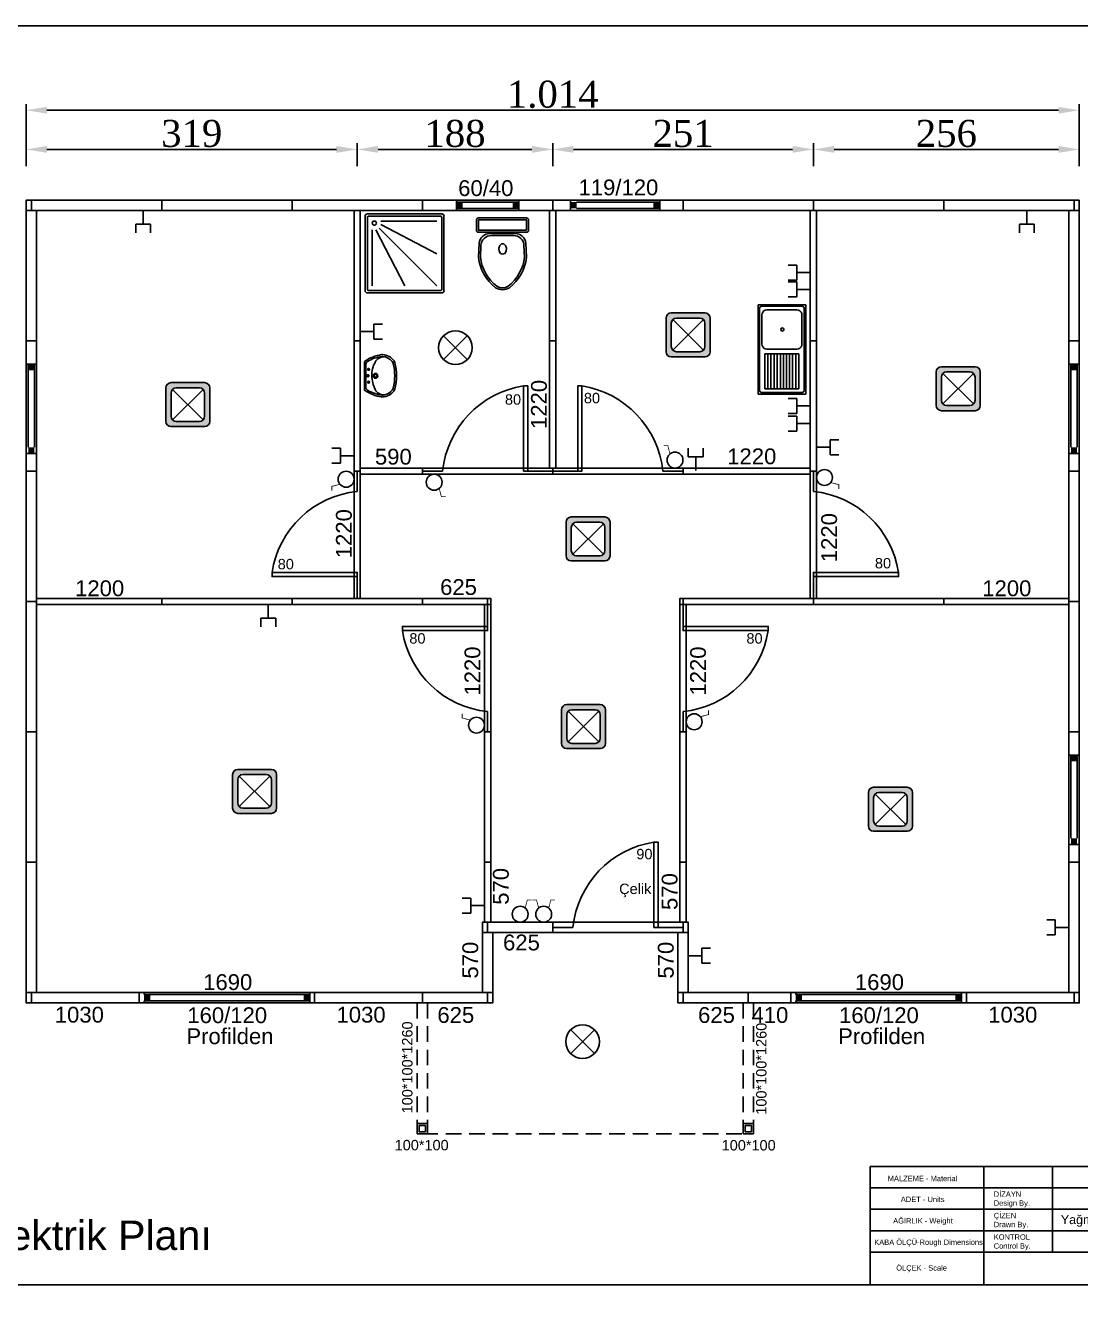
# Model space of a CAD drawing. Header units: millimetres. Extents: x 202729 to 220821, y -210537 to -202962.
# Drawn here: x 208402 to 209418, y -204615 to -203379 of the extents above; entities that cross this region are included whole.
import ezdxf

# ---------------------------------------------------------------- set-up
doc = ezdxf.new("R2010")
doc.units = ezdxf.units.MM
doc.header["$MEASUREMENT"] = 0
doc.linetypes.add('DASHED', pattern=[0.75, 0.5, -0.25])
for name, color, linetype in [('1', 250, 'Continuous'), ('Block1', 255, 'Continuous'), ('DUVAR', 7, 'Continuous'), ('KAPI-PEN', 3, 'Continuous'), ('OLCU', 2, 'Continuous'), ('PANO', 11, 'Continuous'), ('TEFRIS', 4, 'Continuous')]:
    doc.layers.add(name, color=color, linetype=linetype)
doc.styles.add('133', font='times.ttf')
doc.styles.get("Standard").update_dxf_attribs({"font": 'arial.ttf'})
doc.dimstyles.new('MAKAS', dxfattribs={"dimscale": 20, "dimtxt": 1.3, "dimasz": 1, "dimexe": 0.3, "dimexo": 0.3, "dimgap": 0.1, "dimtad": 1, "dimrnd": 1, "dimzin": 12, "dimdsep": 46, "dimlunit": 6, "dimtxsty": '133', "dimcen": 0.8, "dimdle": 0.0005, "dimclrd": 4, "dimclre": 6, "dimclrt": 2, "dimazin": 3, "dimtfac": 1, "dimtmove": 0, "dimatfit": 2, "dimldrblk": 'DOTSMALL', "dimfxl": 0, "dimtolj": 1, "dimtzin": 0, "dimarcsym": 0})

# ---------------------------------------------------------------- blocks, each defined once
blk = doc.blocks.new('110')
blk.add_lwpolyline([(74265.2, -40100.5), (74265.2, -40226), (74275.2, -40226), (74275.2, -40100.5)], close=True)
blk = doc.blocks.new('kg')
at = {"layer": 'PANO', "color": 1}
for p, q in [((-19542.4, -7126.4), (-19602.4, -7126.4)), ((-19542.4, -7132.4), (-19602.4, -7132.4))]:
    blk.add_line(p, q, dxfattribs=at)
for points in [[(-19602.4, -7124.4), (-19602.4, -7134.4)], [(-19542.4, -7124.4), (-19542.4, -7134.4)]]:
    blk.add_lwpolyline(points, dxfattribs=at)
for points in [[(-19602.4, -7126.4), (-19596.4, -7126.4), (-19602.4, -7132.4), (-19596.4, -7132.4)], [(-19542.4, -7126.4), (-19548.4, -7126.4), (-19542.4, -7132.4), (-19548.4, -7132.4)]]:
    blk.add_solid(points, dxfattribs=at)
blk = doc.blocks.new('ehr')
at = {"layer": 'PANO', "color": 1}
for p, q in [((-20063, -6682.3), (-19983, -6682.3)), ((-20063, -6688.3), (-19983, -6688.3))]:
    blk.add_line(p, q, dxfattribs=at)
for points in [[(-20069, -6690.3), (-20069, -6680.3)], [(-19983, -6690.3), (-19983, -6680.3)]]:
    blk.add_lwpolyline(points, dxfattribs=at)
for points in [[(-20069, -6688.3), (-20063, -6688.3), (-20069, -6682.3), (-20063, -6682.3)], [(-19983, -6688.3), (-19989, -6688.3), (-19983, -6682.3), (-19989, -6682.3)]]:
    blk.add_solid(points, dxfattribs=at)
blk = doc.blocks.new('jyt')
at = {"layer": 'PANO', "color": 1}
for p, q in [((-19934.2, -6827.4), (-19934.2, -6747.4)), ((-19928.2, -6827.4), (-19928.2, -6747.4))]:
    blk.add_line(p, q, dxfattribs=at)
for points in [[(-19926.2, -6747.4), (-19936.2, -6747.4)], [(-19926.2, -6833.4), (-19936.2, -6833.4)]]:
    blk.add_lwpolyline(points, dxfattribs=at)
for points in [[(-19928.2, -6747.4), (-19928.2, -6753.4), (-19934.2, -6747.4), (-19934.2, -6753.4)], [(-19928.2, -6833.4), (-19928.2, -6827.4), (-19934.2, -6833.4), (-19934.2, -6827.4)]]:
    blk.add_solid(points, dxfattribs=at)
blk = doc.blocks.new('113')
for points in [[(74265.2, -40728), (74265.2, -40853.5), (74275.2, -40853.5), (74275.2, -40728)], [(74265.2, -40728), (74265.2, -40853.5), (74275.2, -40853.5), (74275.2, -40728)], [(74275.2, -40853.5), (74275.2, -40728), (74265.2, -40728), (74265.2, -40853.5)]]:
    blk.add_lwpolyline(points, close=True)
at = {"layer": 'KAPI-PEN'}
for points in [[(74270.2, -40728), (74270.2, -40756)], [(74270.2, -40834), (74270.2, -40853.5)]]:
    blk.add_lwpolyline(points, dxfattribs=at)
blk.add_lwpolyline([(74270.2, -40834, -0.341049), (74188.2, -40756), (74270.2, -40756), (74270.2, -40752), (74188.2, -40752), (74188.2, -40756)], format="xyb", dxfattribs=at)
blk = doc.blocks.new('gfj')
at = {"layer": 'Block1', "color": 1}
for p, q in [((-3418.2, -20535), (-3418.2, -20533)), ((-3418.2, -20541), (-3418.2, -20543))]:
    blk.add_line(p, q, dxfattribs=at)
at = {"layer": 'PANO', "color": 1}
for p, q in [((-3418.2, -20535), (-3258.7, -20535)), ((-3418.2, -20541), (-3258.7, -20541))]:
    blk.add_line(p, q, dxfattribs=at)
blk.add_lwpolyline([(-3258.7, -20543), (-3258.7, -20533)], dxfattribs=at)
for points in [[(-3418.2, -20541), (-3412.2, -20541), (-3418.2, -20535), (-3412.2, -20535)], [(-3258.7, -20541), (-3264.7, -20541), (-3258.7, -20535), (-3264.7, -20535)]]:
    blk.add_solid(points, dxfattribs=at)
blk = doc.blocks.new('D')
blk.add_lwpolyline([(69161.3, -39614.6), (69286.8, -39614.6), (69286.8, -39608.6), (69161.3, -39608.6)], close=True)
blk = doc.blocks.new('KAPI')
for points in [[(68907.3, -39991.1), (68907.3, -40116.6), (68913.3, -40116.6), (68913.3, -39991.1)], [(68907.3, -39991.1), (68907.3, -40116.6), (68913.3, -40116.6), (68913.3, -39991.1)], [(68913.3, -40116.6), (68913.3, -39991.1), (68907.3, -39991.1), (68907.3, -40116.6)]]:
    blk.add_lwpolyline(points, close=True)
at = {"layer": 'KAPI-PEN'}
for points in [[(68910.3, -39991.1), (68910.3, -40019.1)], [(68910.3, -40097.1), (68910.3, -40116.6)]]:
    blk.add_lwpolyline(points, dxfattribs=at)
blk.add_lwpolyline([(68910.3, -40097.1, -0.341049), (68828.3, -40019.1), (68910.3, -40019.1), (68910.3, -40015.1), (68828.3, -40015.1), (68828.3, -40019.1)], format="xyb", dxfattribs=at)
blk = doc.blocks.new('KLOZET')
at = {"layer": 'TEFRIS'}
for p, q in [((-15, 12.4), (-13.8, 12.4)), ((-15, -12.4), (-13.8, -12.4))]:
    blk.add_line(p, q, dxfattribs=at)
for points in [[(-2, -25.1, 0.414214), (0, -23.1), (0, 23.1, 0.414214), (-2, 25.1), (-11.8, 25.1, 0.414214), (-13.8, 23.1), (-13.8, -23.1, 0.414214), (-11.8, -25.1)], [(-67.2, -6.6, 0.199825), (-37.9, -23.2), (-24.4, -22.4, 0.397632), (-15, -12.4), (-15, 12.4, 0.397632), (-24.4, 22.4), (-37.9, 23.2, 0.199825), (-67.2, 6.6, 0.284389)], [(-37.8, -21.3), (-26.4, -20.7, 0.398989), (-16.9, -10.7), (-16.9, 10.7, 0.398989), (-26.4, 20.7), (-37.8, 21.3, 0.197715), (-65.7, 5.6, 0.284389), (-65.7, -5.6, 0.197715)]]:
    blk.add_lwpolyline(points, format="xyb", close=True, dxfattribs=at)
blk.add_lwpolyline([(-11.9, -23.2), (-1.9, -23.2), (-1.9, 23.2), (-11.9, 23.2)], close=True, dxfattribs=at)
at = {"layer": 'TEFRIS', "linetype": 'Continuous'}
blk.add_polyline3d([(-35, -0.1, 0), (-34.2, -2.2, 0), (-32, -3.6, 0), (-29.1, -3.9, 0), (-26.5, -3, 0), (-24.9, -1.2, 0), (-24.9, 0.9, 0), (-26.5, 2.7, 0), (-29.1, 3.6, 0), (-32, 3.3, 0), (-34.2, 1.9, 0), (-35, -0.1, 0)], dxfattribs=at)
blk = doc.blocks.new('LAVABO')
at = {"layer": 'TEFRIS'}
for points in [[(13.9, 0, 0.112842), (20.4, 16.5, 0.051406), (20.4, 17.4, 0.218961), (14.4, 28.5, 0.113197), (12.7, 29.3, 0.122001), (-12.7, 29.3, 0.113197), (-14.4, 28.5, 0.218961), (-20.4, 17.4, 0.051406), (-20.4, 16.5, 0.112842), (-13.9, 0)], [(10, 1.2, 0.248162), (13.8, 2.8, 0.097547), (18.6, 16.6, 0.057084), (18.6, 17.5, 0.205938), (13.7, 26.7, 0.12541), (11.8, 27.7, 0.11725), (-11.8, 27.7, 0.12541), (-13.7, 26.7, 0.174088), (-18.3, 19.3, 0.114282), (-18.6, 16.6, 0.097547), (-13.8, 2.8, 0.248162), (-10, 1.2)]]:
    blk.add_lwpolyline(points, format="xyb", close=True, dxfattribs=at)
blk.add_lwpolyline([(-18.3, 19.3, 0.321438), (-13.2, 10.3, 0.098457), (0, 7.1, 0.139763), (13.2, 10.3, 0.277065), (18.3, 19.3)], format="xyb", dxfattribs=at)
for centre, radius in [((0, 10.5), 2.31), ((-6.2, 4), 0.923), ((0, 10.5), 1.42), ((0, 3.2), 1.08), ((6.2, 4), 0.923)]:
    blk.add_circle(centre, radius, dxfattribs=at)
blk = doc.blocks.new('DUS')
at = {"layer": 'TEFRIS'}
for p, q in [((-1.6, 0.7), (-73.1, 0.7)), ((-75.3, -1.6), (-75.3, -73.1)), ((-73.1, -2.4), (-73.1, -72.3)), ((-2.4, -1.6), (-72.3, -1.6)), ((-14.5, -6.2), (-68.5, -6.2)), ((-14.6, -9.6), (-68.5, -37.7)), ((-1.6, -72.3), (-1.6, -2.4)), ((0.7, -73.1), (0.7, -1.6)), ((-12.9, -12.9), (-68.5, -68.5)), ((-9.6, -14.6), (-37.7, -68.5)), ((-6.2, -68.5), (-6.2, -14.5)), ((-72.3, -73.1), (-2.4, -73.1)), ((-73.1, -75.3), (-1.6, -75.3))]:
    blk.add_line(p, q, dxfattribs=at)
blk.add_circle((-8.2, -8.2), 2.03, dxfattribs=at)
for centre, radius, start, end in [((-73.1, -1.6), 2.28, 90, 180), ((-1.6, -1.6), 2.28, 0, 90), ((-72.3, -2.4), 0.76, 90, 180), ((-2.4, -2.4), 0.76, 360, 90), ((-73.1, -73.1), 2.28, 180, 270), ((-72.3, -72.3), 0.76, 180, 270), ((-2.4, -72.3), 0.76, 270, 0), ((-1.6, -73.1), 2.28, 270, 360)]:
    blk.add_arc(centre, radius, start, end, dxfattribs=at)
blk = doc.blocks.new('GLOP')
at = {"layer": 'DUVAR', "color": 1}
for p, q in [((11.4, -11.4), (-11.4, 11.4)), ((11.4, 11.4), (-11.4, -11.4))]:
    blk.add_line(p, q, dxfattribs=at)
blk.add_circle((0, 0), 16.2, dxfattribs=at)
blk = doc.blocks.new('ANAHTAR')
at = {"layer": 'OLCU', "color": 20, "const_width": 0.735}
blk.add_lwpolyline([(-6.1, -4.9), (-13.8, -6.9), (-13.8, -11)], dxfattribs=at)
at = {"layer": 'OLCU', "color": 20}
blk.add_circle((0, 0), 7.67, dxfattribs=at)
blk = doc.blocks.new('TELPRIZ')
at = {"layer": 'DUVAR', "color": 1}
for p, q in [((-7.2, 21.4), (-7.2, 13.1)), ((-7.2, 13.1), (7.2, 13.1)), ((0, 13.1), (0, 0)), ((7.2, 13.1), (7.2, 21.4))]:
    blk.add_line(p, q, dxfattribs=at)
blk = doc.blocks.new('*D7117')
at = {"layer": 'Defpoints', "color": 0}
for p in [(208721.4, -203498.2), (208402.6, -203520.2), (208721.4, -203520.2)]:
    blk.add_point(p, dxfattribs=at)
at = {"layer": 'DUVAR', "color": 6, "lineweight": -2}
for p, q in [((208402.6, -203514.2), (208402.6, -203492.2)), ((208721.4, -203514.2), (208721.4, -203492.2))]:
    blk.add_line(p, q, dxfattribs=at)
at = {"layer": 'DUVAR', "color": 4, "lineweight": -2}
blk.add_line((208422.6, -203498.2), (208701.4, -203498.2), dxfattribs=at)
at = {"layer": 'DUVAR', "color": 4}
for points in [[(208422.6, -203494.9), (208422.6, -203501.5), (208402.6, -203498.2)], [(208701.4, -203501.5), (208701.4, -203494.9), (208721.4, -203498.2)]]:
    blk.add_solid(points, dxfattribs=at)
at = {"layer": 'DUVAR', "color": 2, "insert": (208562, -203483), "char_height": 26, "attachment_point": 5, "style": '133'}
blk.add_mtext('\\A1;319', dxfattribs=at)
blk = doc.blocks.new('_DotSmall')
at = {"color": 0, "linetype": 'ByBlock', "const_width": 0.5}
blk.add_lwpolyline([(-0.0625, 0, 1), (0.0625, 0, 1)], format="xyb", close=True, dxfattribs=at)
blk = doc.blocks.new('*D7118')
at = {"layer": 'Defpoints', "color": 0}
for p in [(208909.6, -203498.2), (208721.4, -203520.2), (208909.6, -203520.2)]:
    blk.add_point(p, dxfattribs=at)
at = {"layer": 'DUVAR', "color": 6, "lineweight": -2}
for p, q in [((208721.4, -203514.2), (208721.4, -203492.2)), ((208909.6, -203514.2), (208909.6, -203492.2))]:
    blk.add_line(p, q, dxfattribs=at)
at = {"layer": 'DUVAR', "color": 4, "lineweight": -2}
blk.add_line((208741.4, -203498.2), (208889.6, -203498.2), dxfattribs=at)
at = {"layer": 'DUVAR', "color": 4}
for points in [[(208741.4, -203494.9), (208741.4, -203501.5), (208721.4, -203498.2)], [(208889.6, -203501.5), (208889.6, -203494.9), (208909.6, -203498.2)]]:
    blk.add_solid(points, dxfattribs=at)
at = {"layer": 'DUVAR', "color": 2, "insert": (208815.5, -203483), "char_height": 26, "attachment_point": 5, "style": '133'}
blk.add_mtext('\\A1;188', dxfattribs=at)
blk = doc.blocks.new('*D7119')
at = {"layer": 'Defpoints', "color": 0}
for p in [(209160.6, -203498.2), (208909.6, -203520.2), (209160.6, -203520.2)]:
    blk.add_point(p, dxfattribs=at)
at = {"layer": 'DUVAR', "color": 6, "lineweight": -2}
for p, q in [((208909.6, -203514.2), (208909.6, -203492.2)), ((209160.6, -203514.2), (209160.6, -203492.2))]:
    blk.add_line(p, q, dxfattribs=at)
at = {"layer": 'DUVAR', "color": 4, "lineweight": -2}
blk.add_line((208929.6, -203498.2), (209140.6, -203498.2), dxfattribs=at)
at = {"layer": 'DUVAR', "color": 4}
for points in [[(208929.6, -203494.9), (208929.6, -203501.5), (208909.6, -203498.2)], [(209140.6, -203501.5), (209140.6, -203494.9), (209160.6, -203498.2)]]:
    blk.add_solid(points, dxfattribs=at)
at = {"layer": 'DUVAR', "color": 2, "insert": (209035.1, -203483), "char_height": 26, "attachment_point": 5, "style": '133'}
blk.add_mtext('\\A1;251', dxfattribs=at)
blk = doc.blocks.new('*D7120')
at = {"layer": 'Defpoints', "color": 0}
for p in [(209416.6, -203498.2), (209160.6, -203520.2), (209416.6, -203520.2)]:
    blk.add_point(p, dxfattribs=at)
at = {"layer": 'DUVAR', "color": 6, "lineweight": -2}
for p, q in [((209160.6, -203514.2), (209160.6, -203492.2)), ((209416.6, -203514.2), (209416.6, -203492.2))]:
    blk.add_line(p, q, dxfattribs=at)
at = {"layer": 'DUVAR', "color": 4, "lineweight": -2}
blk.add_line((209180.6, -203498.2), (209396.6, -203498.2), dxfattribs=at)
at = {"layer": 'DUVAR', "color": 4}
for points in [[(209180.6, -203494.9), (209180.6, -203501.5), (209160.6, -203498.2)], [(209396.6, -203501.5), (209396.6, -203494.9), (209416.6, -203498.2)]]:
    blk.add_solid(points, dxfattribs=at)
at = {"layer": 'DUVAR', "color": 2, "insert": (209288.6, -203483), "char_height": 26, "attachment_point": 5, "style": '133'}
blk.add_mtext('\\A1;256', dxfattribs=at)
blk = doc.blocks.new('*D7121')
at = {"layer": 'Defpoints', "color": 0}
for p in [(208402.6, -203460.5), (208402.6, -203498.2), (209416.6, -203498.2)]:
    blk.add_point(p, dxfattribs=at)
at = {"layer": 'DUVAR', "color": 6, "lineweight": -2}
for p, q in [((208402.6, -203492.2), (208402.6, -203454.5)), ((209416.6, -203492.2), (209416.6, -203454.5))]:
    blk.add_line(p, q, dxfattribs=at)
at = {"layer": 'DUVAR', "color": 4, "lineweight": -2}
blk.add_line((209396.6, -203460.5), (208422.6, -203460.5), dxfattribs=at)
at = {"layer": 'DUVAR', "color": 4}
for points in [[(208422.6, -203457.2), (208422.6, -203463.8), (208402.6, -203460.5)], [(209396.6, -203463.8), (209396.6, -203457.2), (209416.6, -203460.5)]]:
    blk.add_solid(points, dxfattribs=at)
at = {"layer": 'DUVAR', "color": 2, "insert": (208909.6, -203445.3), "char_height": 26, "attachment_point": 5, "style": '133'}
blk.add_mtext('\\A1;1.014', dxfattribs=at)
blk = doc.blocks.new('EVYE')
at = {"layer": 'TEFRIS'}
for p, q in [((-45.2, 24.7), (40.8, 24.7)), ((-45.2, 24.7), (-45.2, -21.3)), ((-41.7, 23.2), (37.3, 23.2)), ((-40.2, -12.8, -1.5), (-40.2, 16.2, -1.5)), ((-35.4, 21, -1.5), (-7.4, 21, -1.5)), ((35.8, 18.1, -1.7), (1.9, 18.1, -1.7)), ((1.9, 18.1, -1.7), (1.9, -14.6, -1.7)), ((35.8, 15.1, -1.7), (1.9, 15.1, -1.7)), ((35.8, -14.6, -1.7), (35.8, 18.1, -1.7)), ((40.8, 24.7), (40.8, -21.3)), ((35.8, 12.2, -1.7), (1.9, 12.2, -1.7)), ((35.8, 9.2, -1.7), (1.9, 9.2, -1.7)), ((35.8, 6.2, -1.7), (1.9, 6.2, -1.7)), ((35.8, 3.2, -1.7), (1.9, 3.2, -1.7)), ((35.8, 0.3, -1.7), (1.9, 0.3, -1.7)), ((35.8, -2.7, -1.7), (1.9, -2.7, -1.7)), ((35.8, -5.7, -1.7), (1.9, -5.7, -1.7)), ((35.8, -8.6, -1.7), (1.9, -8.6, -1.7)), ((35.8, -11.6, -1.7), (1.9, -11.6, -1.7)), ((40.8, -21.3), (-45.2, -21.3)), ((37.3, -19.8), (-41.8, -19.8)), ((35.8, -14.6, -1.7), (1.9, -14.6, -1.7))]:
    blk.add_line(p, q, dxfattribs=at)
blk.add_circle((-21.4, 1.3, -4.5), 1.49, dxfattribs=at)
for points, invisible_edges in [([(-35.4, 21, -1.5), (-80.6, 20.6, -1.5), (-36.9, 20.8, -1.5)], 3), ([(-36.9, 20.8, -1.5), (-80.6, 20.6, -1.5), (-38.2, 20.1, -1.5)], 3), ([(-38.2, -16.7, -1.5), (-79.5, 21.7, -1.5), (-39.3, -15.6, -1.5)], 3), ([(-39.3, -15.6, -1.5), (-79.5, 21.7, -1.5), (-40, -14.3, -1.5)], 3), ([(-40, -14.3, -1.5), (-79.5, 21.7, -1.5), (-40.2, -12.8, -1.5)], 3), ([(-38.2, 20.1, -1.5), (-79.5, -18.3, -1.5), (-39.3, 19, -1.5)], 3), ([(-39.3, 19, -1.5), (-79.5, -18.3, -1.5), (-40, 17.7, -1.5)], 3), ([(-40, 17.7, -1.5), (-79.5, -18.3, -1.5), (-40.2, 16.2, -1.5)], 3), ([(37.3, 23.2), (40.8, 24.7), (-45.2, 24.7)], 13), ([(37.3, 23.2), (-45.2, 24.7), (37.3, 23.2)], 3), ([(-45.2, 24.7), (-41.7, 23.2), (37.3, 23.2)], 13), ([(-43.6, 22), (-45.2, 24.7), (-43.1, 22.6)], 3), ([(-43.7, -17.8), (-45.2, 24.7), (-43.7, 21.2)], 3), ([(-43.1, 22.6), (-45.2, 24.7), (-42.5, 23)], 3), ([(-42.5, 23), (-45.2, 24.7), (-41.8, 23.2)], 3), ([(-43.7, 21.2), (-45.2, 24.7), (-43.7, 21.2)], 3), ([(-43.7, 21.2), (-45.2, 24.7), (-43.6, 22)], 3), ([(-43.7, -17.8), (-45.2, 24.7), (-43.7, -17.8)], 3), ([(-41.8, 23.2), (40.8, 24.7), (-41.7, 23.2)], 3), ([(-7.4, 21, -1.5), (37.8, 20.6, -1.5), (-5.9, 20.8, -1.5)], 3), ([(-5.9, 20.8, -1.5), (37.8, 20.6, -1.5), (-4.6, 20.1, -1.5)], 3), ([(-4.6, -16.7, -1.5), (36.7, 21.7, -1.5), (-3.5, -15.6, -1.5)], 3), ([(-4.6, 20.1, -1.5), (36.7, -18.3, -1.5), (-3.5, 19, -1.5)], 3), ([(-3.5, -15.6, -1.5), (36.7, 21.7, -1.5), (-2.9, -14.3, -1.5)], 3), ([(-3.5, 19, -1.5), (36.7, -18.3, -1.5), (-2.9, 17.7, -1.5)], 3), ([(-2.9, -14.3, -1.5), (36.7, 21.7, -1.5), (-2.6, -12.8, -1.5)], 3), ([(-2.9, 17.7, -1.5), (36.7, -18.3, -1.5), (-2.6, 16.2, -1.5)], 3), ([(-2.6, -12.8, -1.5), (36.7, 21.7, -1.5), (-2.6, 16.2, -1.5)], 3), ([(1.9, -14.6, -1.7), (1.9, 18.1, -1.7), (35.8, 18.1, -1.7)], 12), ([(38.1, 23), (40.8, 24.7), (37.3, 23.2)], 3), ([(38.7, 22.6), (40.8, 24.7), (38.1, 23)], 3), ([(39.1, 22), (40.8, 24.7), (38.7, 22.6)], 3), ([(39.3, 21.2), (40.8, 24.7), (39.1, 22)], 3), ([(39.3, -17.8), (40.8, -21.3), (40.8, 24.7)], 13), ([(39.3, -17.8), (40.8, 24.7), (39.3, -17.8)], 3), ([(39.3, -17.8), (40.8, 24.7), (39.3, 21.2)], 3), ([(39.3, 21.2), (40.8, 24.7), (39.3, 21.2)], 3), ([(-36.9, -17.4, -1.5), (-80.6, -17.2, -1.5), (-38.2, -16.7, -1.5)], 3), ([(-35.4, -17.6, -1.5), (-80.6, -17.2, -1.5), (-36.9, -17.4, -1.5)], 3), ([(-43.6, -18.6), (-45.2, -21.3), (-43.7, -17.8)], 3), ([(-43.1, -19.2), (-45.2, -21.3), (-43.6, -18.6)], 3), ([(-42.5, -19.6), (-45.2, -21.3), (-43.1, -19.2)], 3), ([(-41.8, -19.8), (-45.2, -21.3), (-42.5, -19.6)], 3), ([(-41.7, -19.8), (-45.2, -21.3), (-41.8, -19.8)], 3), ([(-35.4, -17.6, -1.5), (37.7, -17.6, -1.5), (-7.4, -17.6, -1.5)], 3), ([(-7.4, -17.6, -1.5), (37.8, -17.2, -1.5), (-5.9, -17.4, -1.5)], 3), ([(-5.9, -17.4, -1.5), (37.8, -17.2, -1.5), (-4.6, -16.7, -1.5)], 3), ([(37.3, -19.8), (40.8, -21.3), (38.1, -19.6)], 3), ([(37.3, -19.8), (40.8, -21.3), (37.3, -19.8)], 3), ([(38.1, -19.6), (40.8, -21.3), (38.7, -19.2)], 3), ([(38.7, -19.2), (40.8, -21.3), (39.1, -18.6)], 3), ([(39.1, -18.6), (40.8, -21.3), (39.3, -17.8)], 3)]:
    blk.add_3dface(points, dxfattribs=dict(at, invisible_edges=invisible_edges))

msp = doc.modelspace()

# ---------------------------------------------------------------- hatches: boundary and pattern name
at = {"layer": 'Block1'}
h = msp.add_hatch(color=0, dxfattribs=at)
edge = h.paths.add_edge_path()
edge.add_line((209023.788, -203655.599), (209056.148, -203655.599))
edge.add_arc((209056.148, -203660.599), 5, 0, 90, ccw=False)
edge.add_line((209061.148, -203660.599), (209061.148, -203692.959))
edge.add_arc((209056.148, -203692.959), 5, 270, 360, ccw=False)
edge.add_line((209056.148, -203697.959), (209023.788, -203697.959))
edge.add_arc((209023.788, -203692.959), 5, 180, 270, ccw=False)
edge.add_line((209018.788, -203692.959), (209018.788, -203660.599))
edge.add_arc((209023.788, -203660.599), 5, 90, 180, ccw=False)
edge = h.paths.add_edge_path(flags=16)
edge.add_line((209028.788, -203660.599), (209051.148, -203660.599))
edge.add_arc((209051.148, -203665.599), 5, 0, 90, ccw=False)
edge.add_line((209056.148, -203665.599), (209056.148, -203687.959))
edge.add_arc((209051.148, -203687.959), 5, 270, 360, ccw=False)
edge.add_line((209051.148, -203692.959), (209028.788, -203692.959))
edge.add_arc((209028.788, -203687.959), 5, 180, 270, ccw=False)
edge.add_line((209023.788, -203687.959), (209023.788, -203665.599))
edge.add_arc((209028.788, -203665.599), 5, 90, 180, ccw=False)
h = msp.add_hatch(color=0, dxfattribs=at)
edge = h.paths.add_edge_path()
edge.add_line((209283.829, -203707.415), (209316.189, -203707.415))
edge.add_arc((209316.189, -203712.415), 5, 0, 90, ccw=False)
edge.add_line((209321.189, -203712.415), (209321.189, -203744.775))
edge.add_arc((209316.189, -203744.775), 5, 270, 360, ccw=False)
edge.add_line((209316.189, -203749.775), (209283.829, -203749.775))
edge.add_arc((209283.829, -203744.775), 5, 180, 270, ccw=False)
edge.add_line((209278.829, -203744.775), (209278.829, -203712.415))
edge.add_arc((209283.829, -203712.415), 5, 90, 180, ccw=False)
edge = h.paths.add_edge_path(flags=16)
edge.add_line((209288.829, -203712.415), (209311.189, -203712.415))
edge.add_arc((209311.189, -203717.415), 5, 0, 90, ccw=False)
edge.add_line((209316.189, -203717.415), (209316.189, -203739.775))
edge.add_arc((209311.189, -203739.775), 5, 270, 360, ccw=False)
edge.add_line((209311.189, -203744.775), (209288.829, -203744.775))
edge.add_arc((209288.829, -203739.775), 5, 180, 270, ccw=False)
edge.add_line((209283.829, -203739.775), (209283.829, -203717.415))
edge.add_arc((209288.829, -203717.415), 5, 90, 180, ccw=False)
h = msp.add_hatch(color=0, dxfattribs=at)
edge = h.paths.add_edge_path()
edge.add_line((208542.088, -203722.768), (208574.448, -203722.768))
edge.add_arc((208574.448, -203727.768), 5, 0, 90, ccw=False)
edge.add_line((208579.448, -203727.768), (208579.448, -203760.128))
edge.add_arc((208574.448, -203760.128), 5, 270, 360, ccw=False)
edge.add_line((208574.448, -203765.128), (208542.088, -203765.128))
edge.add_arc((208542.088, -203760.128), 5, 180, 270, ccw=False)
edge.add_line((208537.088, -203760.128), (208537.088, -203727.768))
edge.add_arc((208542.088, -203727.768), 5, 90, 180, ccw=False)
edge = h.paths.add_edge_path(flags=16)
edge.add_line((208547.088, -203727.768), (208569.448, -203727.768))
edge.add_arc((208569.448, -203732.768), 5, 0, 90, ccw=False)
edge.add_line((208574.448, -203732.768), (208574.448, -203755.128))
edge.add_arc((208569.448, -203755.128), 5, 270, 360, ccw=False)
edge.add_line((208569.448, -203760.128), (208547.088, -203760.128))
edge.add_arc((208547.088, -203755.128), 5, 180, 270, ccw=False)
edge.add_line((208542.088, -203755.128), (208542.088, -203732.768))
edge.add_arc((208547.088, -203732.768), 5, 90, 180, ccw=False)
h = msp.add_hatch(color=0, dxfattribs=at)
edge = h.paths.add_edge_path()
edge.add_line((208927.448, -203852.117), (208959.808, -203852.117))
edge.add_arc((208959.808, -203857.117), 5, 0, 90, ccw=False)
edge.add_line((208964.808, -203857.117), (208964.808, -203889.477))
edge.add_arc((208959.808, -203889.477), 5, 270, 360, ccw=False)
edge.add_line((208959.808, -203894.477), (208927.448, -203894.477))
edge.add_arc((208927.448, -203889.477), 5, 180, 270, ccw=False)
edge.add_line((208922.448, -203889.477), (208922.448, -203857.117))
edge.add_arc((208927.448, -203857.117), 5, 90, 180, ccw=False)
edge = h.paths.add_edge_path(flags=16)
edge.add_line((208932.448, -203857.117), (208954.808, -203857.117))
edge.add_arc((208954.808, -203862.117), 5, 0, 90, ccw=False)
edge.add_line((208959.808, -203862.117), (208959.808, -203884.477))
edge.add_arc((208954.808, -203884.477), 5, 270, 360, ccw=False)
edge.add_line((208954.808, -203889.477), (208932.448, -203889.477))
edge.add_arc((208932.448, -203884.477), 5, 180, 270, ccw=False)
edge.add_line((208927.448, -203884.477), (208927.448, -203862.117))
edge.add_arc((208932.448, -203862.117), 5, 90, 180, ccw=False)
h = msp.add_hatch(color=0, dxfattribs=at)
edge = h.paths.add_edge_path()
edge.add_line((208923.034, -204032.706), (208955.394, -204032.706))
edge.add_arc((208955.394, -204037.706), 5, 0, 90, ccw=False)
edge.add_line((208960.394, -204037.706), (208960.394, -204070.066))
edge.add_arc((208955.394, -204070.066), 5, 270, 360, ccw=False)
edge.add_line((208955.394, -204075.066), (208923.034, -204075.066))
edge.add_arc((208923.034, -204070.066), 5, 180, 270, ccw=False)
edge.add_line((208918.034, -204070.066), (208918.034, -204037.706))
edge.add_arc((208923.034, -204037.706), 5, 90, 180, ccw=False)
edge = h.paths.add_edge_path(flags=16)
edge.add_line((208928.034, -204037.706), (208950.394, -204037.706))
edge.add_arc((208950.394, -204042.706), 5, 0, 90, ccw=False)
edge.add_line((208955.394, -204042.706), (208955.394, -204065.066))
edge.add_arc((208950.394, -204065.066), 5, 270, 360, ccw=False)
edge.add_line((208950.394, -204070.066), (208928.034, -204070.066))
edge.add_arc((208928.034, -204065.066), 5, 180, 270, ccw=False)
edge.add_line((208923.034, -204065.066), (208923.034, -204042.706))
edge.add_arc((208928.034, -204042.706), 5, 90, 180, ccw=False)
h = msp.add_hatch(color=0, dxfattribs=at)
edge = h.paths.add_edge_path()
edge.add_line((208606.379, -204095.078), (208638.739, -204095.078))
edge.add_arc((208638.739, -204100.078), 5, 0, 90, ccw=False)
edge.add_line((208643.739, -204100.078), (208643.739, -204132.438))
edge.add_arc((208638.739, -204132.438), 5, 270, 360, ccw=False)
edge.add_line((208638.739, -204137.438), (208606.379, -204137.438))
edge.add_arc((208606.379, -204132.438), 5, 180, 270, ccw=False)
edge.add_line((208601.379, -204132.438), (208601.379, -204100.078))
edge.add_arc((208606.379, -204100.078), 5, 90, 180, ccw=False)
edge = h.paths.add_edge_path(flags=16)
edge.add_line((208611.379, -204100.078), (208633.739, -204100.078))
edge.add_arc((208633.739, -204105.078), 5, 0, 90, ccw=False)
edge.add_line((208638.739, -204105.078), (208638.739, -204127.438))
edge.add_arc((208633.739, -204127.438), 5, 270, 360, ccw=False)
edge.add_line((208633.739, -204132.438), (208611.379, -204132.438))
edge.add_arc((208611.379, -204127.438), 5, 180, 270, ccw=False)
edge.add_line((208606.379, -204127.438), (208606.379, -204105.078))
edge.add_arc((208611.379, -204105.078), 5, 90, 180, ccw=False)
h = msp.add_hatch(color=0, dxfattribs=at)
edge = h.paths.add_edge_path()
edge.add_line((209218.579, -204112.35), (209250.938, -204112.35))
edge.add_arc((209250.938, -204117.35), 5, 0, 90, ccw=False)
edge.add_line((209255.938, -204117.35), (209255.938, -204149.71))
edge.add_arc((209250.938, -204149.71), 5, 270, 360, ccw=False)
edge.add_line((209250.938, -204154.71), (209218.579, -204154.71))
edge.add_arc((209218.579, -204149.71), 5, 180, 270, ccw=False)
edge.add_line((209213.579, -204149.71), (209213.579, -204117.35))
edge.add_arc((209218.579, -204117.35), 5, 90, 180, ccw=False)
edge = h.paths.add_edge_path(flags=16)
edge.add_line((209223.579, -204117.35), (209245.938, -204117.35))
edge.add_arc((209245.938, -204122.35), 5, 0, 90, ccw=False)
edge.add_line((209250.938, -204122.35), (209250.938, -204144.71))
edge.add_arc((209245.938, -204144.71), 5, 270, 360, ccw=False)
edge.add_line((209245.938, -204149.71), (209223.579, -204149.71))
edge.add_arc((209223.579, -204144.71), 5, 180, 270, ccw=False)
edge.add_line((209218.579, -204144.71), (209218.579, -204122.35))
edge.add_arc((209223.579, -204122.35), 5, 90, 180, ccw=False)

# ---------------------------------------------------------------- linework, layer by layer
at = {"linetype": 'Continuous', "lineweight": 25}
msp.add_line((209922.706, -204559.947), (209215.402, -204559.947), dxfattribs=at)
at = {"color": 2}
for points in [[(209922.706, -204591.282), (208135.971, -204591.282), (208135.971, -203379.081), (209922.706, -203379.081)], [(209215.402, -204477.364), (209922.706, -204477.364), (209922.706, -204591.282), (209215.402, -204591.282)], [(209922.706, -206045.924), (207778.624, -206045.924), (207778.624, -204591.282), (209922.706, -204591.282)]]:
    msp.add_lwpolyline(points, close=True, dxfattribs=at)
for points in [[(208909.603, -203556.988), (208784.103, -203556.988), (208784.103, -203546.988), (208909.603, -203546.988)], [(208784.103, -203546.988), (208909.603, -203546.988), (208909.603, -203556.988), (208784.103, -203556.988)], [(208909.603, -203546.988), (209035.103, -203546.988), (209035.103, -203556.988), (208909.603, -203556.988)], [(208909.603, -203546.988), (209035.103, -203546.988), (209035.103, -203556.988), (208909.603, -203556.988)], [(208909.603, -203546.988), (209035.103, -203546.988), (209035.103, -203556.988), (208909.603, -203556.988)], [(208909.603, -203556.988), (209035.103, -203556.988), (209035.103, -203546.988), (208909.603, -203546.988)], [(208402.603, -203807.988), (208402.603, -203682.488), (208412.603, -203682.488), (208412.603, -203807.988)], [(208402.603, -203807.988), (208402.603, -203682.488), (208412.603, -203682.488), (208412.603, -203807.988)], [(208402.603, -203807.988), (208402.603, -203682.488), (208412.603, -203682.488), (208412.603, -203807.988)], [(208412.603, -203807.988), (208412.603, -203682.488), (208402.603, -203682.488), (208402.603, -203807.988)], [(208718.353, -203682.488), (208718.353, -203807.988), (208724.353, -203807.988), (208724.353, -203682.488)], [(208906.603, -203682.488), (208906.603, -203804.988), (208912.603, -203804.988), (208912.603, -203682.488)], [(209406.603, -203807.988), (209406.603, -203682.488), (209416.603, -203682.488), (209416.603, -203807.988)], [(209406.603, -203807.988), (209406.603, -203682.488), (209416.603, -203682.488), (209416.603, -203807.988)], [(209406.603, -203807.988), (209406.603, -203682.488), (209416.603, -203682.488), (209416.603, -203807.988)], [(209416.603, -203807.988), (209416.603, -203682.488), (209406.603, -203682.488), (209406.603, -203807.988)], [(208724.353, -203810.988), (208784.103, -203810.988), (208784.103, -203804.988), (208724.353, -203804.988)], [(209035.103, -203810.988), (209157.603, -203810.988), (209157.603, -203804.988), (209035.103, -203804.988)], [(208718.353, -203930.488), (208718.353, -203807.988), (208724.353, -203807.988), (208724.353, -203930.488)], [(208718.353, -203930.488), (208718.353, -203807.988), (208724.353, -203807.988), (208724.353, -203930.488)], [(208724.353, -203807.988), (208724.353, -203930.488), (208718.353, -203930.488), (208718.353, -203807.988)], [(209163.603, -203930.488), (209163.603, -203807.988), (209157.603, -203807.988), (209157.603, -203930.488)], [(209163.603, -203930.488), (209163.603, -203807.988), (209157.603, -203807.988), (209157.603, -203930.488)], [(209157.603, -203807.988), (209157.603, -203930.488), (209163.603, -203930.488), (209163.603, -203807.988)], [(208412.603, -203936.488), (208533.103, -203936.488), (208533.103, -203930.488), (208412.603, -203930.488)], [(208784.103, -203936.488), (208846.853, -203936.488), (208846.853, -203930.488), (208784.103, -203930.488)], [(209286.103, -203936.488), (209406.603, -203936.488), (209406.603, -203930.488), (209286.103, -203930.488)], [(208843.853, -203936.488), (208843.853, -204058.988), (208849.853, -204058.988), (208849.853, -203936.488)], [(208843.853, -203936.488), (208843.853, -204058.988), (208849.853, -204058.988), (208849.853, -203936.488)], [(208849.853, -204058.988), (208849.853, -203936.488), (208843.853, -203936.488), (208843.853, -204058.988)], [(209038.103, -203936.488), (209038.103, -204058.988), (209032.103, -204058.988), (209032.103, -203936.488)], [(209038.103, -203936.488), (209038.103, -204058.988), (209032.103, -204058.988), (209032.103, -203936.488)], [(209032.103, -204058.988), (209032.103, -203936.488), (209038.103, -203936.488), (209038.103, -204058.988)], [(209406.603, -204184.488), (209406.603, -204058.988), (209416.603, -204058.988), (209416.603, -204184.488)], [(209406.603, -204184.488), (209406.603, -204058.988), (209416.603, -204058.988), (209416.603, -204184.488)], [(209406.603, -204184.488), (209406.603, -204058.988), (209416.603, -204058.988), (209416.603, -204184.488)], [(209416.603, -204184.488), (209416.603, -204058.988), (209406.603, -204058.988), (209406.603, -204184.488)], [(208849.853, -204184.488), (208849.853, -204242.238), (208843.853, -204242.238), (208843.853, -204184.488)], [(209032.103, -204184.488), (209032.103, -204242.238), (209038.103, -204242.238), (209038.103, -204184.488)], [(208841.853, -204309.988), (208841.853, -204252.238), (208851.853, -204252.238), (208851.853, -204309.988)], [(208846.853, -204252.238), (208909.603, -204252.238), (208909.603, -204242.238), (208846.853, -204242.238)], [(209030.103, -204309.988), (209030.103, -204252.238), (209040.103, -204252.238), (209040.103, -204309.988)], [(208407.603, -204319.988), (208511.353, -204319.988), (208511.353, -204309.988), (208407.603, -204309.988)], [(208680.353, -204309.988), (208511.353, -204309.988), (208511.353, -204319.988), (208680.353, -204319.988)], [(208680.353, -204319.988), (208784.103, -204319.988), (208784.103, -204309.988), (208680.353, -204309.988)], [(208784.103, -204319.988), (208846.853, -204319.988), (208846.853, -204309.988), (208784.103, -204309.988)], [(209035.103, -204319.988), (209097.853, -204319.988), (209097.853, -204309.988), (209035.103, -204309.988)], [(209097.853, -204319.988), (209138.853, -204319.988), (209138.853, -204309.988), (209097.853, -204309.988)], [(209307.853, -204309.988), (209138.853, -204309.988), (209138.853, -204319.988), (209307.853, -204319.988)], [(209307.853, -204319.988), (209411.603, -204319.988), (209411.603, -204309.988), (209307.853, -204309.988)]]:
    msp.add_lwpolyline(points, close=True)
at = {"layer": '1', "color": 7, "linetype": 'Continuous', "lineweight": 25, "ltscale": 1}
msp.add_line((209324.651, -204591.282), (209324.651, -204477.364), dxfattribs=at)
at = {"layer": '1', "color": 254, "linetype": 'Continuous', "lineweight": 25, "ltscale": 1, "flags": 128}
msp.add_lwpolyline([(209390.89, -204477.364), (209390.89, -204559.947), (209390.89, -204559.947)], dxfattribs=at)
at = {"layer": '1', "color": 255, "linetype": 'Continuous', "lineweight": 25, "ltscale": 1, "flags": 128}
for points in [[(209215.402, -204498.01), (209390.89, -204498.01), (209534.527, -204498.01), (209593.045, -204498.01), (209723.896, -204498.01)], [(209215.402, -204518.656), (209390.89, -204518.656), (209534.527, -204518.656), (209593.045, -204518.656), (209723.896, -204518.656)], [(209215.402, -204539.301), (209390.89, -204539.301), (209534.527, -204539.301), (209593.045, -204539.301), (209723.896, -204539.301)]]:
    msp.add_lwpolyline(points, dxfattribs=at)
at = {"layer": 'Block1', "color": 1}
for p, q in [((209054.683, -203662.064), (209025.252, -203691.495)), ((209025.252, -203662.064), (209054.683, -203691.495)), ((209314.724, -203713.88), (209285.293, -203743.311)), ((209285.293, -203713.88), (209314.724, -203743.311)), ((208572.984, -203729.233), (208543.553, -203758.664)), ((208543.553, -203729.233), (208572.984, -203758.664)), ((208958.343, -203858.582), (208928.912, -203888.013)), ((208928.912, -203858.582), (208958.343, -203888.013)), ((208953.929, -204039.171), (208924.498, -204068.602)), ((208924.498, -204039.171), (208953.929, -204068.602)), ((208637.274, -204101.542), (208607.844, -204130.973)), ((208607.844, -204101.542), (208637.274, -204130.973)), ((209249.474, -204118.814), (209220.043, -204148.245)), ((209220.043, -204118.814), (209249.474, -204148.245))]:
    msp.add_line(p, q, dxfattribs=at)
at = {"layer": 'Block1', "color": 1, "linetype": 'DASHED', "ltscale": 30}
for p, q in [((208779.103, -204319.988), (208779.103, -204445.988)), ((208789.103, -204319.988), (208789.103, -204445.988)), ((209092.853, -204319.988), (209092.853, -204445.988)), ((209102.853, -204319.988), (209102.853, -204445.988)), ((208784.103, -204445.988), (209097.853, -204445.988))]:
    msp.add_line(p, q, dxfattribs=at)
at = {"layer": 'Block1', "color": 0}
for points in [[(209023.788, -203655.599), (209056.148, -203655.599, -0.41421356), (209061.148, -203660.599), (209061.148, -203692.959, -0.41421356), (209056.148, -203697.959), (209023.788, -203697.959, -0.41421356), (209018.788, -203692.959), (209018.788, -203660.599, -0.41421356)], [(209028.788, -203660.599), (209051.148, -203660.599, -0.41421356), (209056.148, -203665.599), (209056.148, -203687.959, -0.41421356), (209051.148, -203692.959), (209028.788, -203692.959, -0.41421356), (209023.788, -203687.959), (209023.788, -203665.599, -0.41421356)], [(209283.829, -203707.415), (209316.189, -203707.415, -0.41421356), (209321.189, -203712.415), (209321.189, -203744.775, -0.41421356), (209316.189, -203749.775), (209283.829, -203749.775, -0.41421356), (209278.829, -203744.775), (209278.829, -203712.415, -0.41421356)], [(209288.829, -203712.415), (209311.189, -203712.415, -0.41421356), (209316.189, -203717.415), (209316.189, -203739.775, -0.41421356), (209311.189, -203744.775), (209288.829, -203744.775, -0.41421356), (209283.829, -203739.775), (209283.829, -203717.415, -0.41421356)], [(208542.088, -203722.768), (208574.448, -203722.768, -0.41421356), (208579.448, -203727.768), (208579.448, -203760.128, -0.41421356), (208574.448, -203765.128), (208542.088, -203765.128, -0.41421356), (208537.088, -203760.128), (208537.088, -203727.768, -0.41421356)], [(208547.088, -203727.768), (208569.448, -203727.768, -0.41421356), (208574.448, -203732.768), (208574.448, -203755.128, -0.41421356), (208569.448, -203760.128), (208547.088, -203760.128, -0.41421356), (208542.088, -203755.128), (208542.088, -203732.768, -0.41421356)], [(208927.448, -203852.117), (208959.808, -203852.117, -0.41421356), (208964.808, -203857.117), (208964.808, -203889.477, -0.41421356), (208959.808, -203894.477), (208927.448, -203894.477, -0.41421356), (208922.448, -203889.477), (208922.448, -203857.117, -0.41421356)], [(208932.448, -203857.117), (208954.808, -203857.117, -0.41421356), (208959.808, -203862.117), (208959.808, -203884.477, -0.41421356), (208954.808, -203889.477), (208932.448, -203889.477, -0.41421356), (208927.448, -203884.477), (208927.448, -203862.117, -0.41421356)], [(208923.034, -204032.706), (208955.394, -204032.706, -0.41421356), (208960.394, -204037.706), (208960.394, -204070.066, -0.41421356), (208955.394, -204075.066), (208923.034, -204075.066, -0.41421356), (208918.034, -204070.066), (208918.034, -204037.706, -0.41421356)], [(208928.034, -204037.706), (208950.394, -204037.706, -0.41421356), (208955.394, -204042.706), (208955.394, -204065.066, -0.41421356), (208950.394, -204070.066), (208928.034, -204070.066, -0.41421356), (208923.034, -204065.066), (208923.034, -204042.706, -0.41421356)], [(208606.379, -204095.078), (208638.739, -204095.078, -0.41421356), (208643.739, -204100.078), (208643.739, -204132.438, -0.41421356), (208638.739, -204137.438), (208606.379, -204137.438, -0.41421356), (208601.379, -204132.438), (208601.379, -204100.078, -0.41421356)], [(208611.379, -204100.078), (208633.739, -204100.078, -0.41421356), (208638.739, -204105.078), (208638.739, -204127.438, -0.41421356), (208633.739, -204132.438), (208611.379, -204132.438, -0.41421356), (208606.379, -204127.438), (208606.379, -204105.078, -0.41421356)], [(209218.579, -204112.35), (209250.938, -204112.35, -0.41421356), (209255.938, -204117.35), (209255.938, -204149.71, -0.41421356), (209250.938, -204154.71), (209218.579, -204154.71, -0.41421356), (209213.579, -204149.71), (209213.579, -204117.35, -0.41421356)], [(209223.579, -204117.35), (209245.938, -204117.35, -0.41421356), (209250.938, -204122.35), (209250.938, -204144.71, -0.41421356), (209245.938, -204149.71), (209223.579, -204149.71, -0.41421356), (209218.579, -204144.71), (209218.579, -204122.35, -0.41421356)]]:
    msp.add_lwpolyline(points, format="xyb", close=True, dxfattribs=at)
at = {"layer": 'Block1', "color": 1, "linetype": 'DASHED', "ltscale": 30}
for points in [[(208779.103, -204435.988), (208789.103, -204435.988), (208789.103, -204445.988), (208779.103, -204445.988), (208779.103, -204435.988)], [(209092.853, -204435.988), (209102.853, -204435.988), (209102.853, -204445.988), (209092.853, -204445.988), (209092.853, -204435.988)]]:
    msp.add_lwpolyline(points, dxfattribs=at)
for points in [[(208781.103, -204437.988), (208787.103, -204437.988), (208787.103, -204443.988), (208781.103, -204443.988)], [(209094.853, -204437.988), (209100.853, -204437.988), (209100.853, -204443.988), (209094.853, -204443.988)]]:
    msp.add_lwpolyline(points, close=True, dxfattribs=at)
at = {"layer": 'DUVAR', "color": 1}
for points in [[(208407.603, -203546.988), (208402.603, -203546.988), (208402.603, -203556.988), (208407.603, -203556.988)], [(209416.603, -203546.988), (209411.603, -203546.988), (209411.603, -203556.988), (209416.603, -203556.988)], [(208846.853, -203930.488), (208849.853, -203930.488), (208849.853, -203936.488), (208846.853, -203936.488)], [(209035.103, -203930.488), (209032.103, -203930.488), (209032.103, -203936.488), (209035.103, -203936.488)], [(208846.853, -204242.238), (208841.853, -204242.238), (208841.853, -204252.238), (208846.853, -204252.238)], [(209035.103, -204242.238), (209040.103, -204242.238), (209040.103, -204252.238), (209035.103, -204252.238)], [(208407.603, -204309.988), (208402.603, -204309.988), (208402.603, -204319.988), (208407.603, -204319.988)], [(208851.853, -204309.988), (208846.853, -204309.988), (208846.853, -204319.988), (208851.853, -204319.988)], [(209035.103, -204309.988), (209030.103, -204309.988), (209030.103, -204319.988), (209035.103, -204319.988)], [(209416.603, -204309.988), (209411.603, -204309.988), (209411.603, -204319.988), (209416.603, -204319.988)]]:
    msp.add_lwpolyline(points, close=True, dxfattribs=at)
at = {"layer": 'KAPI-PEN'}
for points in [[(208721.353, -203827.488), (208721.353, -203807.988)], [(209160.603, -203827.488), (209160.603, -203807.988)], [(208721.353, -203930.488), (208721.353, -203905.488)], [(209160.603, -203930.488), (209160.603, -203905.488)], [(208846.853, -203936.488), (208846.853, -203961.488)], [(209035.103, -203936.488), (209035.103, -203961.488)], [(208846.853, -204039.488), (208846.853, -204058.988)], [(209035.103, -204039.488), (209035.103, -204058.988)]]:
    msp.add_lwpolyline(points, dxfattribs=at)
for points in [[(208721.353, -203827.488, 0.34104855), (208639.353, -203905.488), (208721.353, -203905.488), (208721.353, -203909.488), (208639.353, -203909.488), (208639.353, -203905.488)], [(209160.603, -203827.488, -0.34104855), (209242.603, -203905.488), (209160.603, -203905.488), (209160.603, -203909.488), (209242.603, -203909.488), (209242.603, -203905.488)], [(208846.853, -204039.488, -0.34104855), (208764.853, -203961.488), (208846.853, -203961.488), (208846.853, -203957.488), (208764.853, -203957.488), (208764.853, -203961.488)], [(209035.103, -204039.488, 0.34104855), (209117.103, -203961.488), (209035.103, -203961.488), (209035.103, -203957.488), (209117.103, -203957.488), (209117.103, -203961.488)]]:
    msp.add_lwpolyline(points, format="xyb", dxfattribs=at)

# ---------------------------------------------------------------- block references
at = {"xscale": -1}
for name, p, rotation in [('110', (168307.102, -129281.757), 89.99999999999994), ('110', (168432.602, -129281.757), 89.99999999999993), ('110', (168558.102, -129281.757), 89.99999999999993), ('110', (168934.602, -129281.757), 89.99999999999991), ('110', (169060.102, -129281.757), 89.9999999999999), ('110', (169185.602, -129281.757), 89.9999999999999), ('110', (134137.371, -243782.99), 180), ('110', (135141.371, -243782.99), 180), ('KAPI', (168918.528, -134897.656), 89.99999999999994), ('110', (134137.371, -244033.99), 180), ('110', (135141.371, -244033.99), 180), ('110', (134137.371, -244159.49), 180), ('110', (135141.371, -244159.49), 180), ('110', (134137.371, -244284.99), 180), ('D', (169235.278, -134897.656), 89.99999999999997), ('110', (134137.371, -244410.49), 180), ('110', (135141.371, -244410.49), 180)]:
    msp.add_blockref(name, p, dxfattribs=dict(at, rotation=rotation))
at = {"rotation": 270}
for name, p in [('D', (248332.928, -134395.656)), ('D', (248521.178, -134395.656)), ('D', (248772.178, -134395.656)), ('D', (248772.178, -134521.156)), ('KAPI', (248900.678, -134897.656)), ('D', (248646.678, -134897.656)), ('113', (249763.104, -129977.007))]:
    msp.add_blockref(name, p, dxfattribs=at)
for p in [(139371.771, -164321.913), (139497.271, -164321.913), (139873.771, -164321.913), (139999.271, -164321.913)]:
    msp.add_blockref('D', p)
at = {"layer": 'Block1', "color": 0}
for name, p in [('kg', (228419.282, -196422.595)), ('ehr', (228995.605, -196866.681)), ('jyt', (228338.757, -196957.527)), ('jyt', (229342.757, -196957.527)), ('jyt', (229342.757, -197334.027))]:
    msp.add_blockref(name, p, dxfattribs=at)
at = {"layer": 'Block1', "color": 1, "xscale": -1, "rotation": 180}
for p in [(211934.346, -224852.945), (212561.846, -224852.945)]:
    msp.add_blockref('gfj', p, dxfattribs=at)
at = {"layer": 'TEFRIS', "lineweight": 25, "xscale": -1}
for name, p, rotation in [('TELPRIZ', (208515.266, -203556.988), 180), ('TELPRIZ', (209366.1, -203556.988), 180), ('TELPRIZ', (209157.603, -203616.85), 89.99999999999994), ('TELPRIZ', (209157.603, -203632.956), 89.99999999999994), ('TELPRIZ', (209157.603, -203745.238), 89.99999999999993), ('TELPRIZ', (209157.603, -203762.223), 89.99999999999993), ('TELPRIZ', (208718.353, -203793.179), 89.99999999999994), ('TELPRIZ', (208635.746, -203936.488), 180), ('ANAHTAR', (208836.184, -204052.536), 180), ('TELPRIZ', (208843.853, -204226.284), 89.99999999999994), ('ANAHTAR', (208878.228, -204234.57), 89.99999999999993), ('ANAHTAR', (208900.89, -204234.57), 89.99999999999993), ('TELPRIZ', (209406.603, -204247.238), 89.99999999999994)]:
    msp.add_blockref(name, p, dxfattribs=dict(at, rotation=rotation))
at = {"layer": 'TEFRIS', "xscale": -1}
msp.add_blockref('DUS', (208729.584, -203560.982), dxfattribs=at)
at = {"layer": 'TEFRIS', "rotation": 90}
msp.add_blockref('KLOZET', (208861.238, -203564.202), dxfattribs=at)
at = {"layer": 'TEFRIS', "xscale": -1}
for name, p, rotation in [('EVYE', (209131.962, -203692.988, 1.7), 89.99999999999997), ('LAVABO', (208728.361, -203716.167), 270)]:
    msp.add_blockref(name, p, dxfattribs=dict(at, rotation=rotation))
at = {"layer": 'TEFRIS', "lineweight": 25}
for name, p, rotation in [('TELPRIZ', (208724.353, -203673.569), 270), ('TELPRIZ', (209163.603, -203785.019), 270), ('ANAHTAR', (209027.342, -203797.32), 270), ('ANAHTAR', (208795.453, -203818.657), 90), ('ANAHTAR', (209045.771, -204049.238), 180), ('ANAHTAR', (208900.89, -204234.57), 270), ('TELPRIZ', (209040.103, -204274.562), 270)]:
    msp.add_blockref(name, p, dxfattribs=dict(at, rotation=rotation))
for name, p in [('GLOP', (208815.94, -203689.106)), ('TELPRIZ', (209047.318, -203807.24)), ('ANAHTAR', (208710.684, -203815.761)), ('GLOP', (208938.298, -204357.243))]:
    msp.add_blockref(name, p, dxfattribs=at)
at = {"layer": 'TEFRIS', "lineweight": 25, "xscale": -1}
msp.add_blockref('ANAHTAR', (209171.271, -203814.066), dxfattribs=at)

# ---------------------------------------------------------------- texts
at = {"linetype": 'Continuous', "lineweight": 25}
msp.add_text('Montaj Ve Elektrik Planı', height=28.33561, dxfattribs=at).set_placement((208161.147, -204557.871))
at = {"layer": '1', "color": 0, "lineweight": 25}
for s, height, p in [('60/40', 15.2174, (208818.567, -203543.102)), ('119/120', 15.2174, (208934.441, -203542.376)), ('590', 15.2174, (208738.406, -203801.662)), ('1220', 15.2174, (209077.616, -203801.32)), ('1200', 15.2174, (208449.7, -203928.34)), ('625', 15.2174, (208801.156, -203927.162)), ('1200', 15.2174, (209323.2, -203928.34)), ('625', 15.2174, (208861.76, -204269.365)), ('1690', 15.2174, (208573.042, -204307.531)), ('1690', 15.2174, (209200.542, -204307.531)), ('1030', 15.2174, (208430.171, -204338.885)), ('160/120', 15.2174, (208557.766, -204339.417)), ('1030', 15.2174, (208701.421, -204338.885)), ('625', 15.2174, (208798.542, -204339.176)), ('625', 15.2174, (209049.542, -204339.176)), ('410', 15.2174, (209101.006, -204339.176)), ('160/120', 15.2174, (209185.266, -204339.417)), ('1030', 15.2174, (209328.921, -204338.885)), ('Profilden', 15.2174, (208556.881, -204359.611)), ('Profilden', 15.2174, (209184.381, -204359.611)), ('MALZEME - Material', 5.16141, (209232.136, -204491.576)), ('ADET - Units', 5.16141, (209244.765, -204511.643)), ('DİZAYN', 5.1614, (209334.227, -204506.612)), ('Design By.', 5.1614, (209334.227, -204515.215)), ('ÇİZEN', 5.1614, (209334.227, -204527.258)), ('Yağmur Gültekin', 8.60235, (209398.828, -204532.885)), ('AĞIRLIK - Weight', 5.16141, (209237.387, -204532.289)), ('Drawn By.', 5.1614, (209334.227, -204535.86)), ('KABA ÖLÇÜ-Rough Dimensions', 5.16141, (209219.153, -204552.935)), ('KONTROL', 5.1614, (209334.227, -204547.904)), ('Control By.', 5.16141, (209334.227, -204556.506)), ('ÖLÇEK - Scale', 5.16141, (209240.302, -204577.662))]:
    msp.add_text(s, height=height, dxfattribs=at).set_placement(p)
for s, p in [('1220', (208903.919, -203767.394)), ('1220', (208716.094, -203891.836)), ('1220', (209183.336, -203895.656)), ('1220', (208839.875, -204024.063)), ('1220', (209057.1, -204024.063)), ('570', (208867.235, -204225.487)), ('570', (209029.74, -204230.485)), ('570', (208837.796, -204296.531)), ('570', (209026.046, -204296.531))]:
    msp.add_text(s, height=15.2174, rotation=90, dxfattribs=at).set_placement(p)
at = {"layer": 'Block1', "color": 0, "linetype": 'Continuous'}
for s, p in [('80', (208939.617, -203742.606)), ('80', (208863.604, -203743.997)), ('80', (208644.82, -203902.471)), ('80', (209219.83, -203901.609)), ('80', (208771.558, -203973.99)), ('80', (209096.118, -203973.99)), ('90', (208990.11, -204181.651)), ('Çelik', (208973.542, -204215.13))]:
    msp.add_text(s, height=10, dxfattribs=at).set_placement(p)
at = {"layer": 'Block1', "linetype": 'Continuous', "char_height": 10, "width": 30.9087, "attachment_point": 1, "rotation": 90}
for insert in [(208764.556, -204426.31), (209105.411, -204427.591)]:
    msp.add_mtext('{\\C0;100*100*1260}', dxfattribs=dict(at, insert=insert))
at = {"layer": 'Block1', "linetype": 'Continuous', "char_height": 10, "width": 30.9087, "attachment_point": 1}
for insert in [(208757.374, -204451.854), (209072.248, -204452.005)]:
    msp.add_mtext('{\\C0;100*100}', dxfattribs=dict(at, insert=insert))

# ---------------------------------------------------------------- dimensions: what is measured, and where the dimension line sits
at = {"layer": 'DUVAR', "color": 1}
for p1, p2, distance, picture, middle in [((209416.603, -203498.19), (208402.603, -203498.19), -37.684, '*D7121', (208909.603, -203445.272)), ((208402.603, -203520.192), (208721.353, -203520.192), 22.002, '*D7117', (208561.978, -203482.956)), ((208721.353, -203520.192), (208909.603, -203520.192), 22.002, '*D7118', (208815.478, -203482.995)), ((208909.603, -203520.192), (209160.603, -203520.192), 22.002, '*D7119', (209035.103, -203482.995)), ((209160.603, -203520.192), (209416.603, -203520.192), 22.002, '*D7120', (209288.603, -203482.995))]:
    dim = msp.add_aligned_dim(p1=p1, p2=p2, distance=distance, dimstyle='MAKAS', dxfattribs=at)
    dim.commit()
    dim.dimension.update_dxf_attribs({"geometry": picture, "text_midpoint": middle})

doc.saveas('drawing.dxf')
